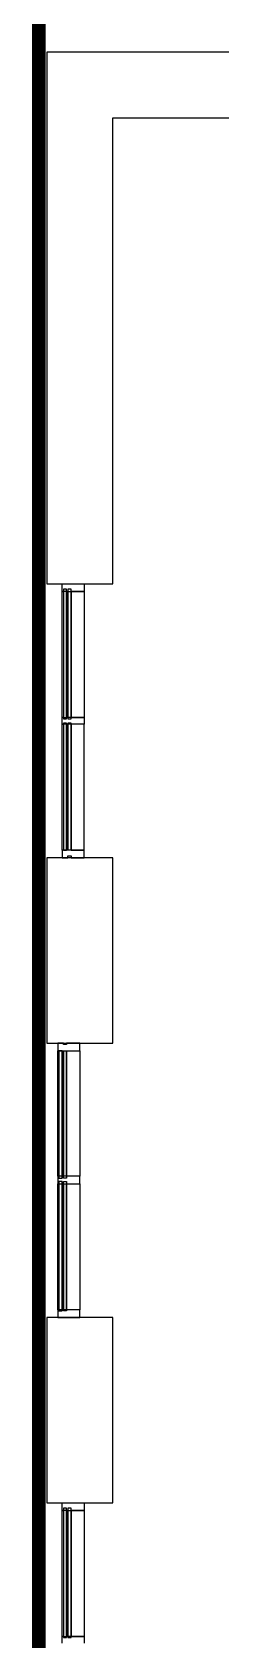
# Model space of a CAD drawing. Header units: inches. Extents: x 9349 to 17082, y 17684 to 25415.
# Drawn here: x 11047.8 to 11103.2, y 20598.9 to 21070.1 of the extents above; entities that cross this region are included whole.
import ezdxf

# ---------------------------------------------------------------- set-up
doc = ezdxf.new("R2010")
doc.units = ezdxf.units.IN
doc.header["$LTSCALE"] = 0.25
doc.header["$MEASUREMENT"] = 0
doc.layers.add('BACKGROUND', color=8, linetype='Continuous')

msp = doc.modelspace()

# ---------------------------------------------------------------- linework, layer by layer
at = {"lineweight": 0, "const_width": 4}
msp.add_lwpolyline([(11049.85, 20438.91), (11049.85, 21076.96), (14072.91, 21076.96), (14072.91, 18895.92)], dxfattribs=at)
at = {"layer": 'BACKGROUND'}
for points in [[(11071.47, 20908.42), (11071.47, 21045.03), (11613.72, 21045.03), (11613.72, 21064.32), (11557.79, 21064.32), (11557.79, 21063.03), (11477.11, 21063.03), (11477.11, 21064.32), (11423.11, 21064.32), (11423.11, 21063.03), (11342.43, 21063.03), (11342.43, 21064.32), (11288.43, 21064.32), (11288.43, 21063.03), (11208.07, 21063.03), (11208.07, 21064.32), (11071.47, 21064.32), (11052.18, 21064.32), (11052.18, 20908.42)], [(11057.97, 20868.89), (11057.97, 20906.82), (11057, 20906.82), (11057, 20868.89)], [(11058.29, 20906.17), (11058.29, 20869.21)], [(11059.25, 20906.17), (11059.25, 20869.21)], [(11057.97, 20830.32), (11057.97, 20867.6), (11057, 20867.6), (11057, 20830.32)], [(11056.68, 20830.32), (11056.68, 20828.07), (11058.29, 20828.07), (11058.29, 20828.71), (11059.25, 20828.71), (11059.25, 20828.07), (11063.11, 20828.07), (11063.11, 20830.32)], [(11052.18, 20828.07), (11052.18, 20773.75), (11071.47, 20773.75), (11071.47, 20828.07)], [(11055.39, 20771.5), (11061.82, 20771.5), (11061.82, 20773.75), (11057.97, 20773.75), (11057.97, 20773.42), (11057, 20773.42), (11057, 20773.75), (11055.39, 20773.75)], [(11055.72, 20771.5), (11055.72, 20734.21), (11056.68, 20734.21), (11056.68, 20771.5)], [(11057, 20734.85), (11057, 20771.5)], [(11055.72, 20733.25), (11055.72, 20695.32), (11056.68, 20695.32), (11056.68, 20733.25)], [(11057, 20695.64), (11057, 20732.6)], [(11057.97, 20695.64), (11057.97, 20732.6)], [(11052.18, 20693.39), (11052.18, 20639.07), (11071.47, 20639.07), (11071.47, 20693.39)], [(11055.39, 20695.64), (11055.39, 20693.39), (11061.82, 20693.39), (11061.82, 20695.64), (11057.97, 20695.64), (11057.97, 20695.32), (11057, 20695.32), (11057, 20695.64)], [(11057.97, 20599.53), (11057.97, 20637.46), (11057, 20637.46), (11057, 20599.53)], [(11058.29, 20636.82), (11058.29, 20599.85)], [(11059.25, 20636.82), (11059.25, 20599.85)]]:
    msp.add_lwpolyline(points, close=True, dxfattribs=at)
for points in [[(11057.97, 20906.17), (11058.29, 20906.17), (11059.25, 20906.17), (11063.11, 20906.17), (11059.25, 20906.17), (11059.25, 20906.82), (11058.29, 20906.82), (11058.29, 20906.17), (11056.68, 20906.17), (11056.68, 20908.42), (11063.11, 20908.42), (11063.11, 20906.17), (11063.11, 20869.21), (11063.11, 20867.28), (11059.25, 20867.28), (11058.29, 20867.28), (11057.97, 20867.28)], [(11057, 20869.21), (11056.68, 20869.21), (11056.68, 20906.17), (11057, 20906.17)], [(11059.25, 20830.32), (11063.11, 20830.32), (11063.11, 20867.28), (11059.25, 20867.28), (11059.25, 20830.32), (11059.25, 20867.28), (11059.25, 20867.6), (11058.29, 20867.6), (11058.29, 20867.28), (11058.29, 20830.32), (11058.29, 20867.28), (11056.68, 20867.28), (11056.68, 20869.21), (11058.29, 20869.21), (11058.29, 20868.89), (11059.25, 20868.89), (11059.25, 20869.21), (11063.11, 20869.21), (11059.25, 20869.21), (11058.29, 20869.21), (11057.97, 20869.21)], [(11056.68, 20830.32), (11056.68, 20867.28), (11057, 20867.28)], [(11055.72, 20734.85), (11055.39, 20734.85), (11055.39, 20771.5)], [(11057.97, 20771.5), (11057.97, 20734.85), (11057.97, 20771.5), (11061.82, 20771.5), (11061.82, 20734.85), (11057.97, 20734.85), (11057.97, 20734.21), (11057, 20734.21), (11057, 20734.85), (11055.39, 20734.85), (11055.39, 20732.6), (11057, 20732.6), (11057, 20733.25), (11057.97, 20733.25), (11057.97, 20732.6), (11061.82, 20732.6), (11061.82, 20695.64), (11057.97, 20695.64), (11057, 20695.64), (11056.68, 20695.64)], [(11055.72, 20695.64), (11055.39, 20695.64), (11055.39, 20732.6), (11055.72, 20732.6)], [(11056.68, 20732.6), (11057, 20732.6), (11057.97, 20732.6), (11061.82, 20732.6), (11061.82, 20734.85), (11057.97, 20734.85), (11057, 20734.85), (11056.68, 20734.85)], [(11057.97, 20636.82), (11058.29, 20636.82), (11059.25, 20636.82), (11063.11, 20636.82), (11059.25, 20636.82), (11059.25, 20637.46), (11058.29, 20637.46), (11058.29, 20636.82), (11056.68, 20636.82), (11056.68, 20639.07), (11063.11, 20639.07), (11063.11, 20636.82), (11063.11, 20599.85), (11063.11, 20597.92)], [(11057, 20599.85), (11056.68, 20599.85), (11056.68, 20636.82), (11057, 20636.82)], [(11056.68, 20597.92), (11056.68, 20599.85), (11058.29, 20599.85), (11058.29, 20599.53), (11059.25, 20599.53), (11059.25, 20599.85), (11063.11, 20599.85), (11059.25, 20599.85), (11058.29, 20599.85), (11057.97, 20599.85)]]:
    msp.add_lwpolyline(points, dxfattribs=at)

doc.saveas('drawing.dxf')
